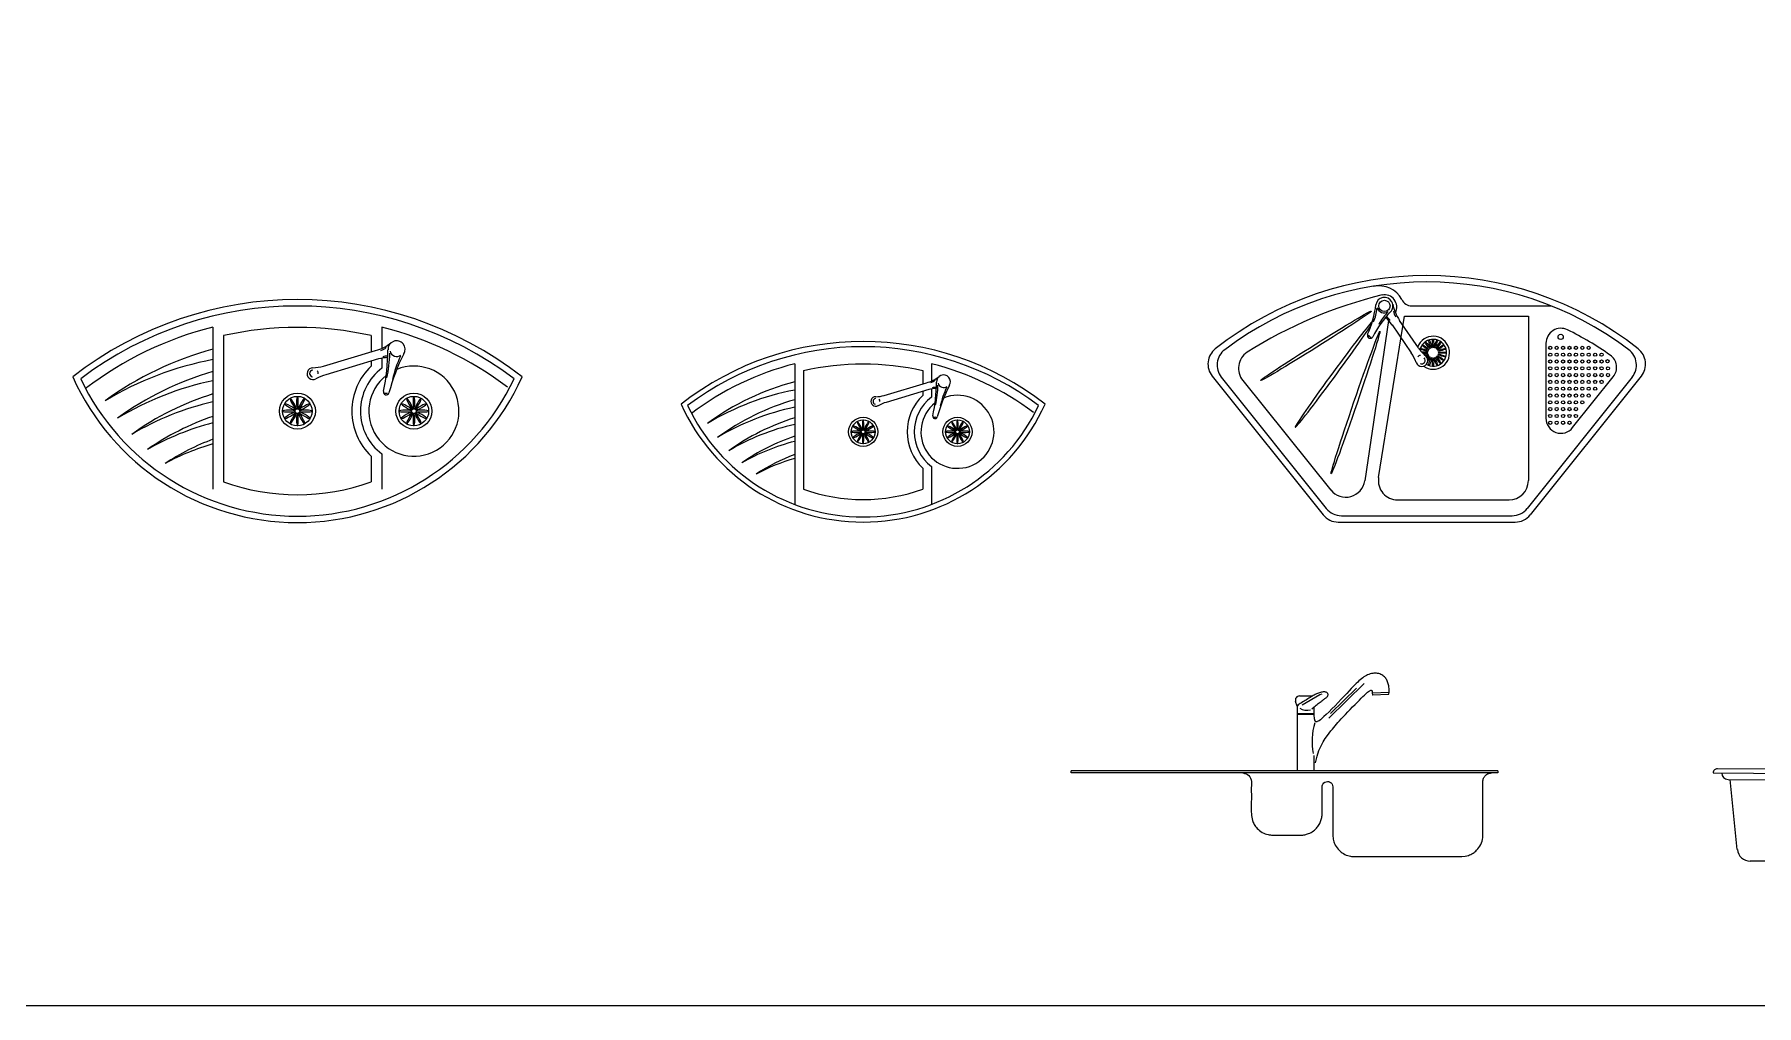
# Model space of a CAD drawing. Header units: inches. Extents: x 5220 to 5724, y 3395 to 3750.
# Drawn here: x 5401.2 to 5547.2, y 3395.4 to 3477.8 of the extents above; entities that cross this region are included whole.
import ezdxf

# ---------------------------------------------------------------- set-up
doc = ezdxf.new("R2010")
doc.units = ezdxf.units.IN
doc.header["$MEASUREMENT"] = 0
doc.layers.add('EX-A-FLOR-FIXT', color=250, linetype='Continuous')

# ---------------------------------------------------------------- blocks, each defined once
blk = doc.blocks.new('A$C3A28108E')
for p, q in [((351, 523.5), (375.5, 524.9)), ((376.5, 523.9), (376.4, 497)), ((376.5, 523.9), (378.7, 523.8)), ((378.7, 525), (378.5, 495.8)), ((382.3, 495.8), (382.5, 525)), ((401.8, 535.2), (407.6, 538.6)), ((401.8, 535.2), (401.8, 526.1)), ((401.8, 535.2), (408.3, 531.8)), ((401.8, 526.1), (431.3, 526)), ((407.6, 538.6), (425.2, 538.5)), ((408.3, 531.8), (416.6, 535.1)), ((408.3, 531.8), (408.3, 526.1)), ((416.6, 535.1), (424.6, 531.8)), ((424.6, 531.8), (431.4, 535)), ((424.6, 531.8), (424.6, 526)), ((431.4, 535), (425.2, 538.5)), ((431.3, 526), (431.4, 535)), ((450, 463.5), (450.1, 523)), ((450, 463.5), (450.1, 523)), ((349.4, 520.6), (349.3, 500.8)), ((350.9, 497.9), (375.3, 496)), ((376.4, 497), (378.5, 497)), ((0, 455.6), (450, 453.5)), ((440, 463.5), (10, 465.6)), ((450, 463.5), (450, 453.5)), ((34.9, 440.4), (414.9, 438.7)), ((56.3, 277.2), (39.9, 440.4)), ((409.9, 438.7), (392, 275.6)), ((362, 248.9), (86, 250.2)), ((176, 249.8), (175.9, 231)), ((266, 249.4), (265.9, 230.5)), ((265.9, 230.5), (175.9, 231)), ((185.9, 230.9), (185.8, 208.9)), ((185.8, 208.9), (255.8, 208.6)), ((196.6, 208.9), (196.5, 183.1)), ((245, 205.8), (196.6, 206)), ((245, 203.6), (196.6, 203.8)), ((245, 201.1), (196.6, 201.3)), ((245, 208.6), (244.9, 182.9)), ((255.9, 230.6), (255.8, 208.6)), ((196.5, 183.1), (244.9, 182.9)), ((245, 196.1), (196.6, 196.3)), ((200.9, 183.1), (200.4, 73.3)), ((202.5, 193.4), (202.4, 185.6)), ((203.8, 185.6), (203.8, 193.4)), ((213.9, 193.3), (213.9, 185.5)), ((215.2, 185.5), (215.2, 193.3)), ((226.2, 185.5), (226.3, 193.3)), ((227.6, 193.3), (227.6, 185.5)), ((237.6, 185.4), (237.7, 193.2)), ((239, 193.2), (239, 185.4)), ((240.5, 182.9), (240.3, 142.5)), ((257.2, 127.4), (255.2, 127.4)), ((257, 85.6), (257.3, 134)), ((257.3, 134), (257, 85.6)), ((270.5, 134), (257.3, 134)), ((260.1, 128.1), (267.9, 128.1)), ((267.9, 126.7), (260.1, 126.7)), ((270.5, 134), (270.2, 85.6)), ((270.4, 127.4), (270.3, 92.2)), ((450.8, 126.5), (270.4, 127.4)), ((450.7, 89.1), (450.9, 128.7)), ((468.5, 145.1), (467.4, 145.1)), ((468.2, 72.6), (468.5, 145.1)), ((257.1, 92.2), (255.1, 92.2)), ((270.2, 85.6), (257, 85.6)), ((267.8, 104.3), (260, 104.3)), ((260, 102.9), (267.8, 102.9)), ((267.8, 92.8), (260, 92.9)), ((260, 91.5), (267.8, 91.5)), ((260.1, 116.7), (267.9, 116.6)), ((267.9, 115.3), (260.1, 115.3)), ((450.7, 91.3), (270.3, 92.2)), ((196, 73.3), (195.9, 60.1)), ((244.3, 59.9), (195.9, 60.1)), ((195.9, 60.1), (244.3, 59.9)), ((196, 73.3), (244.4, 73.1)), ((200.3, 60.1), (200.1, 19.9)), ((201.8, 63), (201.9, 70.8)), ((203.2, 70.8), (203.2, 63)), ((213.3, 62.9), (213.3, 70.7)), ((214.7, 70.7), (214.6, 62.9)), ((225.7, 70.7), (225.6, 62.9)), ((227, 62.9), (227, 70.7)), ((237.1, 70.6), (237.1, 62.8)), ((238.4, 62.8), (238.5, 70.6)), ((239.9, 59.9), (239.7, 19.7)), ((240, 77.3), (240, 73.1)), ((244.4, 73.1), (244.3, 59.9))]:
    blk.add_line(p, q)
for centre, radius, start, end in [((305.7, 688), 66.9, 53.7556, 152.0188), ((323.7, 693.8), 66.4, 114.4868, 164.4431), ((305.5, 687.1), 50.6, 54.9599, 150.9927), ((185.6, 562.4), 223.2, 353.8941, 48.1392), ((185.6, 562.4), 240.2, 354.3083, 48.3678), ((259.3, 725.7), 14.1, 206.6724, 277.978), ((244.1, 536.3), 201.9, 36.2117, 54.9183), ((328.1, 563.2), 113.7, 41.2539, 59.5029), ((234.1, 522.1), 191.3, 4.9232, 27.6682), ((343.6, 574.7), 10.3, 56.5838, 189.9651), ((479.4, 653), 166.5, 208.7624, 218.4891), ((306.5, 550), 54.3, 1.3878, 37.8843), ((370.2, 510.6), 23, 146.0172, 213.4402), ((328.2, 531.4), 27.5, 343.713, 40.7486), ((413.5, 563.4), 54.1, 192.9003, 225.3658), ((375.5, 523.9), 1, 359.7287, 93.224), ((380.6, 522.3), 3.3, 54.7346, 124.7229), ((414.1, 371.3), 155.3, 94.5459, 101.7435), ((417.1, 371.3), 155.3, 77.7139, 84.9115), ((375.4, 497), 1, 265.6344, 359.7287), ((380.4, 498.5), 3.3, 234.7346, 304.7229), ((420.6, 700.4), 206.2, 259.3094, 278.204), ((10, 455.6), 10, 89.7287, 179.7287), ((35, 455.4), 15, 179.7287, 269.7287), ((415, 453.7), 15, 269.7287, 359.7287), ((440, 453.5), 10, 359.7287, 89.7287), ((86.2, 280.2), 30, 185.7377, 269.7287), ((362.2, 278.9), 30, 269.7287, 353.7197), ((203.1, 185.6), 0.678, 179.7287, 359.7287), ((203.1, 193.4), 0.678, 359.7287, 179.7287), ((214.6, 193.3), 0.678, 359.7287, 179.7287), ((214.5, 185.5), 0.678, 179.7287, 359.7287), ((226.9, 185.5), 0.678, 179.7287, 359.7287), ((226.9, 193.3), 0.678, 359.7287, 179.7287), ((238.3, 185.4), 0.678, 179.7287, 359.7287), ((238.4, 193.2), 0.678, 359.7287, 179.7287), ((255.3, 142.4), 15, 179.7287, 269.7287), ((260.1, 127.4), 0.678, 89.7287, 269.7287), ((267.9, 127.4), 0.678, 269.7287, 89.7287), ((467.4, 128.6), 16.5, 85.9062, 179.7287), ((255, 77.2), 15, 89.7287, 179.7287), ((260, 103.6), 0.678, 89.7287, 269.7287), ((260, 92.2), 0.678, 89.7287, 269.7287), ((260.1, 116), 0.678, 89.7287, 269.7287), ((267.8, 103.6), 0.678, 269.7287, 89.7287), ((267.8, 92.2), 0.678, 269.7287, 89.7287), ((267.9, 116), 0.678, 269.7287, 89.7287), ((467.2, 89), 16.5, 179.7287, 273.5513), ((202.5, 63), 0.678, 179.7287, 359.7287), ((202.6, 70.8), 0.678, 359.7287, 179.7287), ((214, 70.7), 0.678, 359.7287, 179.7287), ((213.9, 62.9), 0.678, 179.7287, 359.7287), ((226.3, 62.9), 0.678, 179.7287, 359.7287), ((226.4, 70.7), 0.678, 359.7287, 179.7287), ((237.8, 70.6), 0.678, 359.7287, 179.7287), ((237.7, 62.8), 0.678, 179.7287, 359.7287), ((219.9, 19.8), 19.8, 179.7287, 359.7287)]:
    blk.add_arc(centre, radius, start, end)
blk = doc.blocks.new('A$C62D03D3B')
at = {"lineweight": 5}
for p, q in [((600.3, 323.2), (683.1, 404)), ((664.8, 404.1), (661.3, 400.6)), ((668, 407.2), (664.8, 404.1)), ((671, 410.1), (668, 407.2)), ((673.9, 412.6), (671, 410.1)), ((676.7, 415), (673.9, 412.6)), ((679.6, 417.2), (676.7, 415)), ((682.5, 419.2), (679.6, 417.2)), ((685.3, 421), (682.5, 419.2)), ((688.2, 422.6), (685.3, 421)), ((691.1, 424), (688.2, 422.6)), ((694, 425.2), (691.1, 424)), ((697, 426.2), (694, 425.2)), ((699.9, 427), (697, 426.2)), ((702.9, 427.5), (699.9, 427)), ((705.9, 427.9), (702.9, 427.5)), ((708.8, 428), (705.9, 427.9)), ((711.7, 427.9), (708.8, 428)), ((714.5, 427.5), (711.7, 427.9)), ((717.1, 427), (714.5, 427.5)), ((719.7, 426.2), (717.1, 427)), ((722.1, 425.2), (719.7, 426.2)), ((724.3, 424), (722.1, 425.2)), ((726.4, 422.6), (724.3, 424)), ((728.4, 421.1), (726.4, 422.6)), ((730.2, 419.5), (728.4, 421.1)), ((731.8, 417.7), (730.2, 419.5)), ((733.3, 415.9), (731.8, 417.7)), ((734.6, 414), (733.3, 415.9)), ((735.8, 412), (734.6, 414)), ((736.9, 410), (735.8, 412)), ((737.8, 407.9), (736.9, 410)), ((738.5, 405.7), (737.8, 407.9)), ((739.2, 403.3), (738.5, 405.7)), ((739.8, 400.8), (739.2, 403.3)), ((532.5, 374.9), (563, 374.8)), ((538.4, 354), (579.4, 378.2)), ((542.8, 362.5), (539.7, 360.7)), ((545.8, 364.3), (542.8, 362.5)), ((548.7, 366), (545.8, 364.3)), ((551.5, 367.7), (548.7, 366)), ((554.2, 369.4), (551.5, 367.7)), ((556.8, 371), (554.2, 369.4)), ((559.3, 372.6), (556.8, 371)), ((561.8, 374.1), (559.3, 372.6)), ((564.2, 375.5), (561.8, 374.1)), ((566.7, 376.9), (564.2, 375.5)), ((569.1, 378.2), (566.7, 376.9)), ((571.6, 379.4), (569.1, 378.2)), ((574, 380.5), (571.6, 379.4)), ((576.4, 381.5), (574, 380.5)), ((578.8, 382.4), (576.4, 381.5)), ((581.1, 383.1), (578.8, 382.4)), ((579.4, 378.2), (585.1, 379.4)), ((580.3, 360.5), (582.4, 362.1)), ((583.4, 383.6), (581.1, 383.1)), ((582.4, 362.1), (584.4, 363.7)), ((585.5, 384), (583.4, 383.6)), ((584.4, 363.7), (586.3, 365)), ((587.6, 384.2), (585.5, 384)), ((586.3, 365), (588.2, 366.3)), ((589.5, 384.3), (587.6, 384.2)), ((588.2, 366.3), (589.9, 367.5)), ((591.3, 384.1), (589.5, 384.3)), ((589.9, 367.5), (591.5, 368.6)), ((593, 383.9), (591.3, 384.1)), ((591.5, 368.6), (593, 369.7)), ((594.5, 383.4), (593, 383.9)), ((593, 369.7), (594.3, 370.7)), ((594.3, 370.7), (595.5, 371.7)), ((595.8, 382.9), (594.5, 383.4)), ((595.5, 371.7), (596.6, 372.8)), ((596.9, 382.2), (595.8, 382.9)), ((596.6, 372.8), (597.4, 373.9)), ((597.7, 381.4), (596.9, 382.2)), ((597.4, 373.9), (598.1, 375)), ((598.3, 380.5), (597.7, 381.4)), ((598.1, 375), (598.6, 376.2)), ((598.7, 379.5), (598.3, 380.5)), ((598.6, 376.2), (598.8, 377.3)), ((598.9, 378.4), (598.7, 379.5)), ((598.8, 377.3), (598.9, 378.4)), ((604.2, 333.5), (664.9, 392.6)), ((629.5, 367), (622.4, 359.6)), ((636.3, 374.2), (629.5, 367)), ((642.6, 380.8), (636.3, 374.2)), ((648.2, 386.8), (642.6, 380.8)), ((653.1, 392), (648.2, 386.8)), ((657.5, 396.5), (653.1, 392)), ((661.3, 400.6), (657.5, 396.5)), ((667.2, 360.3), (672.1, 365.2)), ((672.1, 365.2), (676.4, 369.5)), ((676.4, 369.5), (680.2, 373.3)), ((680.2, 373.3), (683.5, 376.5)), ((683.5, 376.5), (686.3, 379.2)), ((686.3, 379.2), (688.8, 381.5)), ((688.8, 381.5), (691, 383.3)), ((691, 383.3), (692.9, 384.8)), ((692.9, 384.8), (694.6, 386)), ((694.6, 386), (696.1, 386.9)), ((696.1, 386.9), (697.4, 387.5)), ((697.4, 387.5), (698.6, 387.9)), ((698.6, 387.9), (699.6, 387.9)), ((699.6, 387.9), (700.5, 387.7)), ((700.5, 387.7), (701.1, 387.2)), ((701.1, 387.2), (701.6, 386.4)), ((701.6, 386.4), (701.9, 385.4)), ((701.9, 385.4), (702, 384)), ((702, 384), (702, 382.5)), ((702, 382.5), (702.1, 380.8)), ((702.1, 380.8), (702.3, 379)), ((702.3, 379), (702.8, 377.2)), ((702.8, 377.2), (703.3, 376.3)), ((739.9, 382.9), (703.3, 381.2)), ((739.9, 378), (703.3, 376.3)), ((740.3, 398.1), (739.8, 400.8)), ((739.9, 378), (740.5, 379.4)), ((740.8, 395.3), (740.3, 398.1)), ((740.5, 379.4), (741.1, 382.5)), ((741.1, 392.2), (740.8, 395.3)), ((741.4, 388.9), (741.1, 392.2)), ((741.1, 382.5), (741.4, 385.7)), ((741.4, 385.7), (741.4, 388.9)), ((527, 350.6), (523.1, 361.5)), ((526.7, 351.5), (526.7, 200.2)), ((566.6, 331.6), (526.7, 331.6)), ((527.9, 352.1), (527, 350.6)), ((566.4, 333.1), (527.4, 333.1)), ((529.4, 353.7), (527.9, 352.1)), ((531.4, 355.4), (529.4, 353.7)), ((533.9, 357.1), (531.4, 355.4)), ((536.7, 358.9), (533.9, 357.1)), ((539.7, 360.7), (536.7, 358.9)), ((561.1, 344.7), (566.6, 349.4)), ((566.3, 342.9), (566.6, 349.4)), ((566.4, 336.6), (566.3, 342.9)), ((566.5, 331.6), (566.4, 336.6)), ((566.6, 349.4), (568.9, 351.3)), ((566.8, 327.7), (566.6, 331.6)), ((567, 324.8), (566.8, 327.7)), ((567.3, 322.6), (567, 324.8)), ((567.6, 320.9), (567.3, 322.6)), ((568.9, 351.3), (571.3, 353.2)), ((571.3, 353.2), (573.6, 355.1)), ((573.6, 355.1), (575.9, 357)), ((575.9, 357), (578.1, 358.8)), ((578.1, 358.8), (580.3, 360.5)), ((584.7, 322.3), (580.9, 319.3)), ((589.3, 326.5), (584.7, 322.3)), ((594.8, 331.7), (589.3, 326.5)), ((601.1, 337.9), (594.8, 331.7)), ((607.9, 344.7), (601.1, 337.9)), ((615.1, 352), (607.9, 344.7)), ((622.4, 359.6), (615.1, 352)), ((629.3, 321.3), (634, 326.3)), ((634, 326.3), (639.2, 331.8)), ((639.2, 331.8), (644.7, 337.5)), ((644.7, 337.5), (650.4, 343.4)), ((650.4, 343.4), (656.2, 349.3)), ((656.2, 349.3), (661.8, 354.9)), ((661.8, 354.9), (667.2, 360.3)), ((567.8, 319.6), (567.6, 320.9)), ((568.1, 318.5), (567.8, 319.6)), ((568.3, 317.6), (568.1, 318.5)), ((568.6, 316.9), (568.3, 317.6)), ((568.9, 316.3), (568.6, 316.9)), ((569.2, 315.7), (568.9, 316.3)), ((569.6, 315.3), (569.2, 315.7)), ((570.1, 315), (569.6, 315.3)), ((570.7, 314.7), (570.1, 315)), ((571.5, 314.6), (570.7, 314.7)), ((572.5, 314.6), (571.5, 314.6)), ((573.8, 314.9), (572.5, 314.6)), ((575.6, 315.7), (573.8, 314.9)), ((577.9, 317.1), (575.6, 315.7)), ((580.9, 319.3), (577.9, 317.1)), ((592.4, 275.9), (597.3, 282.5)), ((597.3, 282.5), (601.7, 288.1)), ((601.7, 288.1), (605.6, 293.1)), ((605.6, 293.1), (609, 297.4)), ((609, 297.4), (612.2, 301.4)), ((612.2, 301.4), (615.2, 305.2)), ((615.2, 305.2), (618.3, 308.9)), ((618.3, 308.9), (621.6, 312.7)), ((621.6, 312.7), (625.2, 316.8)), ((625.2, 316.8), (629.3, 321.3)), ((573.3, 234.2), (577.7, 247.4)), ((577.7, 247.4), (582.5, 258.6)), ((582.5, 258.6), (587.4, 268)), ((587.4, 268), (592.4, 275.9)), ((566.7, 200.2), (566.4, 236.3)), ((569.6, 218.5), (573.3, 234.2)), ((0, 195.2), (0, 200.2)), ((995, 200.2), (0, 200.2)), ((995, 195.2), (0, 195.2)), ((995, 200.2), (995, 195.2))]:
    blk.add_line(p, q, dxfattribs=at)
for centre, radius, start, end in [((532.5, 364.9), 10, 90, 199.9815), ((549.9, 375), 33.4, 238.9538, 284.2723), ((720.4, 268.5), 158.9, 164.0438, 190.03)]:
    blk.add_arc(centre, radius, start, end, dxfattribs=at)
blk.add_spline([(400, 195.2), (414.1, 189.4), (420, 175.2), (420, 166.6), (420, 137.7), (420, 100.2), (422.6, 84.4), (426.7, 75.3), (433.8, 65.8), (445.5, 56.7), (459.2, 51.4), (470, 50.2), (486.3, 50.2), (513.1, 50.2), (535, 50.2), (544.4, 51.1), (553.2, 53.7), (564.7, 60), (573.8, 68.7), (579.4, 77.2), (583.1, 86.7), (584.8, 96.2), (585, 100.2), (585, 112.8), (585, 157.2), (585, 162.8), (585.8, 167.2), (587.4, 170.2), (591.2, 173.6), (597.5, 175.3), (602.2, 174.4), (606.1, 171.9), (608.5, 168.7), (610, 162.8), (610, 154.1), (610, 143), (610, 73.4), (610, 58), (610, 50.2), (611.6, 37.6), (615.8, 26.8), (624.6, 14.9), (634.5, 7.2), (648.4, 1.6), (653.4, 0.7), (660, 0.2), (677.3, 0.2), (696.5, 0.2), (803.7, 0.1), (895.5, 0.1), (926.3, 3), (937.1, 8.2), (945.4, 14.9), (954.9, 28.2), (959.7, 44.6), (960, 50.2), (960, 75), (960, 112.7), (960, 145.2), (960, 168.1), (960, 175.2), (961.5, 182.9), (965.9, 189.4), (970.4, 192.8), (977.8, 195.1), (980, 195.2)], degree=3, dxfattribs=at)
blk = doc.blocks.new('A$C4EC35A50')
at = {"lineweight": 5}
for p, q in [((327, 454.7), (327, 76.6)), ((721, 454.7), (721, 405.2)), ((352, 434.9), (352, 93.9)), ((696, 434.9), (696, 396.9)), ((585.1, 363.6), (706.5, 400)), ((712.8, 380.5), (590.5, 343.8)), ((696, 375.4), (696, 363.8)), ((721, 382.3), (721, 358.8)), ((696, 154.1), (696, 93.9)), ((721, 159.1), (721, 76.6))]:
    blk.add_line(p, q, dxfattribs=at)
for centre, radius in [((524, 258.9), 41.9), ((524, 258.9), 34.4), ((795.7, 258.9), 41.9), ((795.7, 258.9), 34.4), ((524, 258.9), 5.37), ((795.7, 258.9), 5.37)]:
    blk.add_circle(centre, radius, dxfattribs=at)
for centre, radius, start, end in [((524, -333.8), 852.7, 52.0836, 127.9164), ((524, -333.8), 837.7, 52.8944, 127.1056), ((524, -333.8), 812.7, 104.0281, 127.4339), ((524, -333.8), 787.7, 77.3876, 102.6124), ((524, -333.8), 812.7, 52.8944, 75.9719), ((524, -333.8), 762.7, 104.9686, 126.0116), ((680.1, 496.5), 100, 285.3244, 308.8115), ((711.3, 428.9), 29.3, 284.6845, 313.1915), ((265.6, 404.4), 469.7, 347.7825, 359.6706), ((755.3, 402.9), 20, 327.5607, 183.6234), ((468.5, -370.5), 762.7, 100.6933, 121.0116), ((558.7, 460), 100, 270.822, 285.3244), ((795.7, 258.9), 144.7, 133.5444, 226.4556), ((795.7, 258.9), 105.1, 127.8342, 112.2822), ((739.2, 284), 100, 92.497, 105.3245), ((731.4, 357.6), 29.3, 83.0886, 106.8308), ((462.1, 398.2), 277.4, 347.0726, 359.0727), ((1188.1, 181.3), 466.4, 153.1086, 165.0399), ((755.8, 402.4), 16.2, 193.7669, 306.9935), ((1013.1, 270.3), 274.6, 154.8022, 166.8635), ((524, 572.7), 573.8, 204.0446, 335.9554), ((524, 572.7), 558.8, 205.2548, 334.7452), ((524, -333.8), 712.7, 106.046, 126.0451), ((472.2, -368.1), 712.7, 101.7534, 121.0451), ((560.3, 346.2), 13.9, 90.822, 299.8269), ((560.7, 346.4), 8.12, 95.2013, 257.2821), ((617, 247.4), 100, 105.3245, 119.8269), ((565.1, 347.6), 7.59, 347.2607, 46.5135), ((795.7, 258.9), 124.7, 126.7908, 233.2092), ((524, -333.8), 662.7, 107.2933, 125.6768), ((731.2, 303.5), 6.64, 167.4821, 343.7019), ((730.7, 305.4), 4.91, 229.0894, 312.0726), ((475.6, -365.4), 662.7, 102.9586, 120.6768), ((524, -333.8), 612.7, 108.755, 124.7948), ((478.8, -362.3), 612.7, 104.3461, 119.7948), ((524, -333.8), 562.7, 110.4929, 123.2213), ((481.8, -358.8), 562.7, 105.9677, 118.2213), ((524, 572.7), 508.8, 250.2414, 289.7586)]:
    blk.add_arc(centre, radius, start, end, dxfattribs=at)
at = {"lineweight": 5, "extrusion": (-6.83926e-17, -1.03585e-16, -1)}
for centre in [(514.1, 276.1), (785.7, 276.1)]:
    blk.add_ellipse(centre, major_axis=(7.2, -12.6), ratio=0.137964, dxfattribs=at)
at = {"lineweight": 5, "extrusion": (5.55112e-17, -5.55112e-17, -1)}
for centre in [(524, 278.8), (795.7, 278.8)]:
    blk.add_ellipse(centre, major_axis=(0, -14.5), ratio=0.137964, dxfattribs=at)
at = {"lineweight": 5, "extrusion": (-4.32667e-16, 2.498e-16, -1)}
for centre in [(533.9, 276.1), (805.6, 276.1)]:
    blk.add_ellipse(centre, major_axis=(-7.2, -12.6), ratio=0.137964, dxfattribs=at)
at = {"lineweight": 5, "extrusion": (1.66533e-16, -8.32667e-17, -1)}
for centre in [(504.1, 258.9), (775.8, 258.9)]:
    blk.add_ellipse(centre, major_axis=(14.5, 0), ratio=0.137964, dxfattribs=at)
at = {"lineweight": 5, "extrusion": (1.249e-16, 2.16333e-16, -1)}
for centre in [(506.8, 268.9), (778.5, 268.9)]:
    blk.add_ellipse(centre, major_axis=(12.6, -7.2), ratio=0.137964, dxfattribs=at)
at = {"lineweight": 5, "extrusion": (-7.43708e-18, 1.23904e-16, -1)}
for centre in [(506.8, 249), (778.5, 249)]:
    blk.add_ellipse(centre, major_axis=(12.6, 7.2), ratio=0.137964, dxfattribs=at)
at = {"lineweight": 5, "extrusion": (3.64274e-16, -1.46215e-16, -1)}
blk.add_ellipse((514.1, 241.7), major_axis=(7.2, 12.6), ratio=0.137964, dxfattribs=at)
at = {"lineweight": 5, "extrusion": (-4.996e-16, -5.55112e-17, -1)}
for centre in [(524, 239.1), (795.7, 239.1)]:
    blk.add_ellipse(centre, major_axis=(0, 14.5), ratio=0.137964, dxfattribs=at)
at = {"lineweight": 5, "extrusion": (-2.68126e-16, -9.07038e-17, -1)}
for centre in [(533.9, 241.7), (805.6, 241.7)]:
    blk.add_ellipse(centre, major_axis=(-7.2, 12.6), ratio=0.137964, dxfattribs=at)
at = {"lineweight": 5, "extrusion": (2.34926e-16, -1.84859e-16, -1)}
for centre in [(541.2, 268.9), (812.9, 268.9)]:
    blk.add_ellipse(centre, major_axis=(-12.6, -7.2), ratio=0.137964, dxfattribs=at)
at = {"lineweight": 5, "extrusion": (-1.85856e-16, 1.11556e-17, -1)}
for centre in [(541.2, 249), (812.9, 249)]:
    blk.add_ellipse(centre, major_axis=(-12.6, 7.2), ratio=0.137964, dxfattribs=at)
at = {"lineweight": 5, "extrusion": (2.22045e-16, -5.55112e-17, -1)}
for centre in [(543.9, 258.9), (815.5, 258.9)]:
    blk.add_ellipse(centre, major_axis=(-14.5, 0), ratio=0.137964, dxfattribs=at)
at = {"lineweight": 5, "extrusion": (1.23904e-16, -7.43708e-18, -1)}
blk.add_ellipse((785.7, 241.7), major_axis=(7.2, 12.6), ratio=0.137964, dxfattribs=at)
blk = doc.blocks.new('A$C63017C88')
at = {"lineweight": 5}
for p, q in [((264.9, 369.2), (264.9, 41.2)), ((584, 369.2), (584, 329.1)), ((285.1, 353.2), (285.1, 76.9)), ((473.9, 295.4), (572.3, 324.9)), ((563.8, 353.2), (563.8, 322.3)), ((577.4, 309), (478.3, 279.3)), ((563.8, 304.9), (563.8, 295.5)), ((584, 310.6), (584, 291.5)), ((563.8, 125.7), (563.8, 76.9)), ((584, 129.7), (584, 41.2))]:
    blk.add_line(p, q, dxfattribs=at)
for centre, radius in [((424.4, 210.6), 34), ((644.5, 210.6), 34), ((424.4, 210.6), 27.8), ((424.4, 210.6), 4.35), ((644.5, 210.6), 27.8), ((644.5, 210.6), 4.35)]:
    blk.add_circle(centre, radius, dxfattribs=at)
for centre, radius, start, end in [((424.4, -269.5), 690.7, 52.0836, 127.9164), ((424.4, -269.5), 678.5, 52.8944, 127.1056), ((424.4, -269.5), 658.3, 104.0281, 127.4339), ((424.4, -269.5), 638, 77.3876, 102.6124), ((424.4, -269.5), 658.3, 52.8944, 75.9719), ((424.4, -269.5), 617.8, 104.9686, 126.0116), ((550.9, 403), 81, 285.3244, 308.8115), ((576.2, 348.3), 23.7, 284.6845, 313.1915), ((215.1, 328.4), 380.5, 347.7825, 359.6706), ((611.8, 327.2), 16.2, 327.5607, 183.6234), ((612.2, 326.8), 13.1, 193.7669, 306.9935), ((379.5, -299.3), 617.8, 100.6933, 121.0116), ((424.4, -269.5), 577.3, 106.046, 126.0451), ((453.9, 281.3), 11.2, 90.822, 299.8269), ((454.1, 281.5), 6.58, 95.2013, 257.2821), ((452.5, 373.5), 81, 270.822, 285.3244), ((457.7, 282.4), 6.14, 347.2607, 46.5135), ((644.5, 210.6), 117.2, 133.5444, 226.4556), ((644.5, 210.6), 101, 126.7908, 233.2092), ((644.5, 210.6), 85.2, 127.8342, 112.2822), ((598.8, 230.9), 81, 92.497, 105.3245), ((592.5, 290.5), 23.7, 83.0886, 106.8308), ((374.3, 323.4), 224.7, 347.0726, 359.0727), ((962.4, 147.7), 377.7, 153.1086, 165.0399), ((820.6, 219.8), 222.4, 154.8022, 166.8635), ((424.4, 464.8), 464.8, 204.0446, 335.9554), ((424.4, 464.8), 452.6, 205.2548, 334.7452), ((382.5, -297.3), 577.3, 101.7534, 121.0451), ((424.4, -269.5), 536.8, 107.2933, 125.6768), ((499.7, 201.2), 81, 105.3245, 119.8269), ((592.2, 246.7), 5.38, 167.4821, 343.7019), ((591.8, 248.2), 3.98, 229.0894, 312.0726), ((385.2, -295.1), 536.8, 102.9586, 120.6768), ((424.4, -269.5), 496.3, 108.755, 124.7948), ((387.8, -292.6), 496.3, 104.3461, 119.7948), ((424.4, -269.5), 455.8, 110.4929, 123.2213), ((390.3, -289.8), 455.8, 105.9677, 118.2213), ((424.4, 464.8), 412.1, 250.2414, 289.7586)]:
    blk.add_arc(centre, radius, start, end, dxfattribs=at)
at = {"lineweight": 5, "extrusion": (5.55112e-17, -4.996e-16, -1)}
for centre in [(408.4, 210.6), (628.4, 210.6)]:
    blk.add_ellipse(centre, major_axis=(11.7, 0), ratio=0.137964, dxfattribs=at)
at = {"lineweight": 5, "extrusion": (1.44222e-16, -8.32667e-17, -1)}
for centre in [(410.5, 218.6), (630.5, 218.6)]:
    blk.add_ellipse(centre, major_axis=(10.2, -5.9), ratio=0.137964, dxfattribs=at)
at = {"lineweight": 5, "extrusion": (-6.83926e-17, -1.03585e-16, -1)}
for centre, major_axis in [((410.5, 202.6), (10.2, 5.9)), ((416.4, 224.5), (5.9, -10.2)), ((630.5, 202.6), (10.2, 5.9)), ((636.4, 224.5), (5.9, -10.2))]:
    blk.add_ellipse(centre, major_axis=major_axis, ratio=0.137964, dxfattribs=at)
at = {"lineweight": 5, "extrusion": (-1.581e-16, 5.92297e-17, -1)}
for centre in [(416.4, 196.7), (636.4, 196.7)]:
    blk.add_ellipse(centre, major_axis=(5.9, 10.2), ratio=0.137964, dxfattribs=at)
at = {"lineweight": 5, "extrusion": (-2.22045e-16, -5.55112e-17, -1)}
for centre, major_axis in [((424.4, 226.7), (0, -11.7)), ((424.4, 194.5), (0, 11.7)), ((644.5, 226.7), (0, -11.7)), ((644.5, 194.5), (0, 11.7))]:
    blk.add_ellipse(centre, major_axis=major_axis, ratio=0.137964, dxfattribs=at)
at = {"lineweight": 5, "extrusion": (8.22703e-17, -7.95482e-17, -1)}
for centre in [(432.5, 224.5), (652.5, 224.5)]:
    blk.add_ellipse(centre, major_axis=(-5.9, -10.2), ratio=0.137964, dxfattribs=at)
at = {"lineweight": 5, "extrusion": (-1.84859e-16, -2.34926e-16, -1)}
for centre in [(432.5, 196.7), (652.5, 196.7)]:
    blk.add_ellipse(centre, major_axis=(-5.9, 10.2), ratio=0.137964, dxfattribs=at)
at = {"lineweight": 5, "extrusion": (1.79415e-16, -8.87111e-17, -1)}
for centre in [(438.4, 218.6), (658.4, 218.6)]:
    blk.add_ellipse(centre, major_axis=(-10.2, -5.9), ratio=0.137964, dxfattribs=at)
at = {"lineweight": 5, "extrusion": (2.77556e-17, 4.80741e-17, -1)}
for centre in [(438.4, 202.6), (658.4, 202.6)]:
    blk.add_ellipse(centre, major_axis=(-10.2, 5.9), ratio=0.137964, dxfattribs=at)
at = {"lineweight": 5, "extrusion": (-2.77556e-16, -9.53798e-29, -1)}
for centre in [(440.5, 210.6), (660.6, 210.6)]:
    blk.add_ellipse(centre, major_axis=(-11.7, 0), ratio=0.137964, dxfattribs=at)
blk = doc.blocks.new('A$C26F62653')
at = {"lineweight": 5}
for p, q in [((474.9, 504.1), (800.4, 504.1)), ((421, 470.1), (365.7, 96.5)), ((397.7, 103.8), (458.1, 479.9)), ((429.3, 459.7), (473.8, 394.7)), ((490.7, 406.3), (446.7, 470.5)), ((458.1, 479.9), (747.1, 479.9)), ((747.1, 479.9), (747.1, 96.7)), ((788, 417), (788, 242.2)), ((9.6, 340.6), (268.5, 16.9)), ((30.8, 338.1), (275.7, 31.9)), ((80.9, 330.6), (286.1, 74.9)), ((989.3, 338.1), (744.4, 31.9)), ((1010.5, 340.6), (751.6, 16.9)), ((850.3, 220.3), (945.1, 338.9)), ((442.2, 51.7), (702.1, 51.7)), ((303.7, 0), (716.4, 0)), ((310.9, 15), (709.2, 15))]:
    blk.add_line(p, q, dxfattribs=at)
for centre, radius in [((411.3, 504.2), 13.2), ((798.1, 406.4), 3.74), ((813.1, 406.4), 3.74), ((822.4, 432), 6.07), ((828, 406.4), 3.74), ((843, 406.4), 3.74), ((857.9, 406.4), 3.74), ((872.9, 406.4), 3.74), ((887.8, 406.4), 3.74), ((798.1, 390.5), 3.74), ((798.1, 390.5), 3.74), ((798.1, 374.6), 3.74), ((798.1, 358.7), 3.74), ((813.1, 390.5), 3.74), ((813.1, 374.6), 3.74), ((813.1, 358.7), 3.74), ((828, 390.5), 3.74), ((828, 374.6), 3.74), ((828, 358.7), 3.74), ((843, 390.5), 3.74), ((843, 374.6), 3.74), ((843, 358.7), 3.74), ((857.9, 390.5), 3.74), ((857.9, 374.6), 3.74), ((857.9, 358.7), 3.74), ((872.9, 390.5), 3.74), ((872.9, 374.6), 3.74), ((872.9, 358.7), 3.74), ((887.8, 390.5), 3.74), ((887.8, 374.6), 3.74), ((887.8, 358.7), 3.74), ((902.8, 390.5), 3.74), ((902.8, 374.6), 3.74), ((902.8, 358.7), 3.74), ((917.7, 390.5), 3.74), ((917.7, 374.6), 3.74), ((917.7, 358.7), 3.74), ((931.6, 375.2), 3.74), ((932.7, 358.7), 3.74), ((798.1, 342.8), 3.74), ((798.1, 327), 3.74), ((813.1, 342.8), 3.74), ((813.1, 327), 3.74), ((828, 342.8), 3.74), ((828, 327), 3.74), ((843, 342.8), 3.74), ((843, 327), 3.74), ((857.9, 342.8), 3.74), ((857.9, 327), 3.74), ((872.9, 342.8), 3.74), ((872.9, 327), 3.74), ((887.8, 342.8), 3.74), ((887.8, 327), 3.74), ((902.8, 342.8), 3.74), ((902.8, 327), 3.74), ((917.7, 342.8), 3.74), ((917.7, 327), 3.74), ((932.7, 342.8), 3.74), ((798.1, 311.1), 3.74), ((798.1, 295.2), 3.74), ((798.1, 279.3), 3.74), ((813.1, 311.1), 3.74), ((813.1, 295.2), 3.74), ((813.1, 279.3), 3.74), ((828, 311.1), 3.74), ((828, 295.2), 3.74), ((828, 279.3), 3.74), ((843, 311.1), 3.74), ((843, 295.2), 3.74), ((843, 279.3), 3.74), ((857.9, 311.1), 3.74), ((857.9, 295.2), 3.74), ((857.9, 279.3), 3.74), ((872.9, 311.1), 3.74), ((872.9, 295.2), 3.74), ((872.9, 279.3), 3.74), ((887.8, 311.1), 3.74), ((887.8, 295.2), 3.74), ((902.8, 311.1), 3.74), ((798.1, 263.5), 3.74), ((798.1, 247.6), 3.74), ((813.1, 263.5), 3.74), ((813.1, 247.6), 3.74), ((828, 263.5), 3.74), ((828, 247.6), 3.74), ((843, 263.5), 3.74), ((843, 247.6), 3.74), ((857.9, 263.5), 3.74), ((857.9, 247.6), 3.74), ((798.1, 231.7), 3.74), ((813.1, 231.7), 3.74), ((828, 231.7), 3.74), ((843, 231.7), 3.74)]:
    blk.add_circle(centre, radius, dxfattribs=at)
for centre, radius, start, end in [((510.1, -222), 797, 51.7684, 128.2316), ((510.1, -222), 782, 52.9435, 127.0565), ((658.6, -504.8), 1064.9, 103.7234, 122.2173), ((398.6, 490.1), 60.8, 28.731, 101.8915), ((411.3, 504.2), 20, 316.2143, 172.2771), ((411.6, 501.7), 28.5, 332.4191, 101.3602), ((138.8, 541.2), 255, 336.1358, 352.2771), ((609.8, 314), 255, 136.2143, 152.3556), ((307.6, 504.3), 86.6, 334.5047, 356.006), ((410.5, 504.2), 16.2, 192.8443, 306.0708), ((475.9, 423.1), 86.6, 132.4854, 153.9867), ((529.1, 527.2), 100, 191.0262, 214.5133), ((461.7, 495.7), 29.3, 186.6463, 215.1533), ((474.9, 529.1), 25, 202.9906, 270), ((346.9, 403), 100, 34.5132, 47.8811), ((400.3, 454.2), 29.3, 33.0069, 56.7492), ((823, 417), 35, 63.7895, 180), ((509.3, -220.1), 745.1, 54.8833, 63.7895), ((44.7, 368.7), 45, 128.2316, 218.6598), ((66, 366.2), 45, 127.0565, 218.6598), ((378.1, 435.3), 6.64, 156.1358, 332.3556), ((379.6, 436.4), 4.91, 187.7651, 270.7483), ((524.8, 395), 38.4, 234.6196, 158.964), ((573.1, 462.9), 100, 214.5133, 229.0157), ((524.8, 395), 31.3, 239.6825, 168.433), ((954.1, 366.2), 45, 321.3402, 52.9435), ((975.4, 368.7), 45, 321.3402, 51.7684), ((116, 358.7), 45, 123.9063, 218.7472), ((391.4, 338), 100, 20.0108, 34.5132), ((498.4, 377), 13.9, 200.0108, 49.0157), ((495.6, 381.1), 7.59, 93.3242, 152.577), ((498.3, 377.4), 8.12, 242.5557, 44.6365), ((917.8, 360.8), 35, 321.3402, 54.8833), ((823, 242.2), 35, 180, 321.3402), ((321.2, 103.1), 45, 218.7472, 351.5771), ((442.2, 96.7), 45, 170.883, 270), ((702.1, 96.7), 45, 270, 0), ((303.7, 45), 45, 218.6598, 270), ((310.9, 60), 45, 218.6598, 270), ((709.2, 60), 45, 270, 321.3402), ((716.4, 45), 45, 270, 321.3402)]:
    blk.add_arc(centre, radius, start, end, dxfattribs=at)
for centre, major_axis, ratio in [((251.5, 411.1), (-129.2, -81), 0.024903), ((343.9, 278.9), (-57, -166.4), 0.021893), ((504.3, 401.7), (-9.33, 3.03), 0.141228), ((507.3, 407.7), (-7.94, 5.77), 0.141228), ((512.1, 412.5), (-5.77, 7.94), 0.141228), ((518.1, 415.5), (-3.03, 9.33), 0.141228), ((524.8, 416.6), (0, 9.81), 0.141228), ((531.4, 415.5), (3.03, 9.33), 0.141228), ((537.4, 412.5), (5.77, 7.94), 0.141228), ((542.2, 407.7), (7.94, 5.77), 0.141228), ((545.2, 401.7), (9.33, 3.03), 0.141228), ((518.1, 374.6), (-3.03, -9.33), 0.141228), ((524.8, 373.5), (0, -9.81), 0.141228), ((531.4, 374.6), (3.03, -9.33), 0.141228), ((537.4, 377.6), (5.77, -7.94), 0.141228), ((542.2, 382.4), (7.94, -5.77), 0.141228), ((545.2, 388.4), (9.33, -3.03), 0.141228), ((546.3, 395), (9.81, 0), 0.141228)]:
    blk.add_ellipse(centre, major_axis=major_axis, ratio=ratio, dxfattribs=at)
for centre, major_axis, ratio, start_param, end_param in [((295.2, 346.6), (-91.8, -125.3), 0.028535, 3.39134, 9.006628), ((503.2, 395), (-9.81, 0), 0.141228, 1.333526, 5.325935), ((504.3, 388.4), (-9.33, -3.03), 0.141228, 1.819948, 4.707933), ((507.3, 382.4), (-7.94, -5.77), 0.141228, 1.910788, 4.353767), ((512.1, 377.6), (-5.77, -7.94), 0.141228, 1.356424, 4.543366)]:
    blk.add_ellipse(centre, major_axis=major_axis, ratio=ratio, start_param=start_param, end_param=end_param, dxfattribs=at)

msp = doc.modelspace()

# ---------------------------------------------------------------- linework, layer by layer
at = {"linetype": 'Continuous'}
msp.add_lwpolyline([(5723.78, 3750.19), (5219.55, 3750.19), (5219.55, 3395.4), (5723.78, 3395.4), (5723.78, 3750.19), (5219.55, 3750.19)], dxfattribs=at)

# ---------------------------------------------------------------- block references
at = {"layer": 'EX-A-FLOR-FIXT', "xscale": 0.03636363636363636, "yscale": 0.03636363636363636, "zscale": 0.03636363636363636}
for name, p in [('A$C26F62653', (5500.71, 3436.4)), ('A$C4EC35A50', (5404.42, 3436.4)), ('A$C63017C88', (5456.02, 3436.4)), ('A$C3A28108E', (5543.55, 3398.56)), ('A$C62D03D3B', (5489.11, 3408.03))]:
    msp.add_blockref(name, p, dxfattribs=at)

doc.saveas('drawing.dxf')
